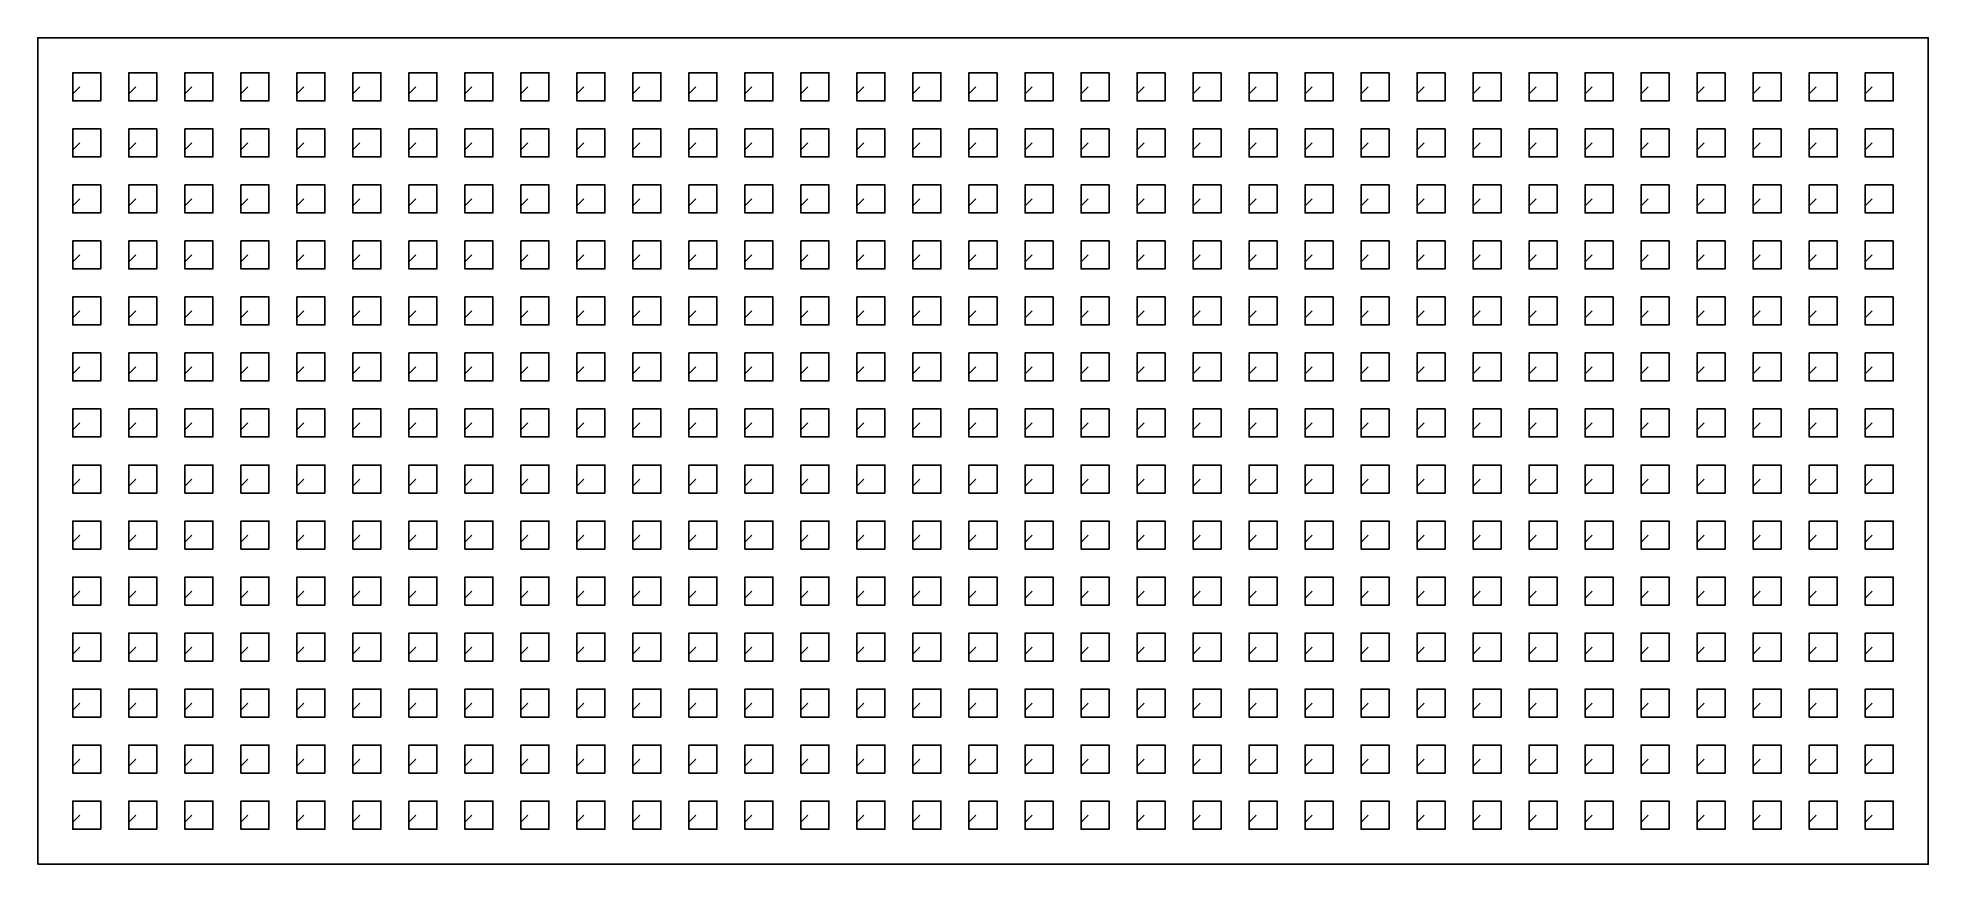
# Model space of a CAD drawing. Extents: x 0 to 2700, y 0 to 1180.
import ezdxf

# ---------------------------------------------------------------- set-up
doc = ezdxf.new("R2010")
doc.units = 0
doc.header["$MEASUREMENT"] = 0
doc.layers.add('FRESA_12_18', color=5, linetype='Continuous')
doc.layers.add('USINAGEM_18', color=3, linetype='Continuous')

msp = doc.modelspace()

# ---------------------------------------------------------------- linework, layer by layer
at = {"layer": 'FRESA_12_18', "color": 5}
msp.add_lwpolyline([(0, 0), (2700, 0), (2700, 1180), (0, 1180)], close=True, dxfattribs=at)
at = {"layer": 'USINAGEM_18', "color": 3}
for points in [[(60, 1110), (50, 1100), (50, 1090), (90, 1090), (90, 1130), (50, 1130), (50, 1100.5)], [(140, 1110), (130, 1100), (130, 1090), (170, 1090), (170, 1130), (130, 1130), (130, 1100.5)], [(220, 1110), (210, 1100), (210, 1090), (250, 1090), (250, 1130), (210, 1130), (210, 1100.5)], [(300, 1110), (290, 1100), (290, 1090), (330, 1090), (330, 1130), (290, 1130), (290, 1100.5)], [(380, 1110), (370, 1100), (370, 1090), (410, 1090), (410, 1130), (370, 1130), (370, 1100.5)], [(460, 1110), (450, 1100), (450, 1090), (490, 1090), (490, 1130), (450, 1130), (450, 1100.5)], [(540, 1110), (530, 1100), (530, 1090), (570, 1090), (570, 1130), (530, 1130), (530, 1100.5)], [(620, 1110), (610, 1100), (610, 1090), (650, 1090), (650, 1130), (610, 1130), (610, 1100.5)], [(700, 1110), (690, 1100), (690, 1090), (730, 1090), (730, 1130), (690, 1130), (690, 1100.5)], [(780, 1110), (770, 1100), (770, 1090), (810, 1090), (810, 1130), (770, 1130), (770, 1100.5)], [(860, 1110), (850, 1100), (850, 1090), (890, 1090), (890, 1130), (850, 1130), (850, 1100.5)], [(940, 1110), (930, 1100), (930, 1090), (970, 1090), (970, 1130), (930, 1130), (930, 1100.5)], [(1020, 1110), (1010, 1100), (1010, 1090), (1050, 1090), (1050, 1130), (1010, 1130), (1010, 1100.5)], [(1100, 1110), (1090, 1100), (1090, 1090), (1130, 1090), (1130, 1130), (1090, 1130), (1090, 1100.5)], [(1180, 1110), (1170, 1100), (1170, 1090), (1210, 1090), (1210, 1130), (1170, 1130), (1170, 1100.5)], [(1260, 1110), (1250, 1100), (1250, 1090), (1290, 1090), (1290, 1130), (1250, 1130), (1250, 1100.5)], [(1340, 1110), (1330, 1100), (1330, 1090), (1370, 1090), (1370, 1130), (1330, 1130), (1330, 1100.5)], [(1420, 1110), (1410, 1100), (1410, 1090), (1450, 1090), (1450, 1130), (1410, 1130), (1410, 1100.5)], [(1500, 1110), (1490, 1100), (1490, 1090), (1530, 1090), (1530, 1130), (1490, 1130), (1490, 1100.5)], [(1580, 1110), (1570, 1100), (1570, 1090), (1610, 1090), (1610, 1130), (1570, 1130), (1570, 1100.5)], [(1660, 1110), (1650, 1100), (1650, 1090), (1690, 1090), (1690, 1130), (1650, 1130), (1650, 1100.5)], [(1740, 1110), (1730, 1100), (1730, 1090), (1770, 1090), (1770, 1130), (1730, 1130), (1730, 1100.5)], [(1820, 1110), (1810, 1100), (1810, 1090), (1850, 1090), (1850, 1130), (1810, 1130), (1810, 1100.5)], [(1900, 1110), (1890, 1100), (1890, 1090), (1930, 1090), (1930, 1130), (1890, 1130), (1890, 1100.5)], [(1980, 1110), (1970, 1100), (1970, 1090), (2010, 1090), (2010, 1130), (1970, 1130), (1970, 1100.5)], [(2060, 1110), (2050, 1100), (2050, 1090), (2090, 1090), (2090, 1130), (2050, 1130), (2050, 1100.5)], [(2140, 1110), (2130, 1100), (2130, 1090), (2170, 1090), (2170, 1130), (2130, 1130), (2130, 1100.5)], [(2220, 1110), (2210, 1100), (2210, 1090), (2250, 1090), (2250, 1130), (2210, 1130), (2210, 1100.5)], [(2300, 1110), (2290, 1100), (2290, 1090), (2330, 1090), (2330, 1130), (2290, 1130), (2290, 1100.5)], [(2380, 1110), (2370, 1100), (2370, 1090), (2410, 1090), (2410, 1130), (2370, 1130), (2370, 1100.5)], [(2460, 1110), (2450, 1100), (2450, 1090), (2490, 1090), (2490, 1130), (2450, 1130), (2450, 1100.5)], [(2540, 1110), (2530, 1100), (2530, 1090), (2570, 1090), (2570, 1130), (2530, 1130), (2530, 1100.5)], [(2620, 1110), (2610, 1100), (2610, 1090), (2650, 1090), (2650, 1130), (2610, 1130), (2610, 1100.5)], [(60, 1030), (50, 1020), (50, 1010), (90, 1010), (90, 1050), (50, 1050), (50, 1020.5)], [(140, 1030), (130, 1020), (130, 1010), (170, 1010), (170, 1050), (130, 1050), (130, 1020.5)], [(220, 1030), (210, 1020), (210, 1010), (250, 1010), (250, 1050), (210, 1050), (210, 1020.5)], [(300, 1030), (290, 1020), (290, 1010), (330, 1010), (330, 1050), (290, 1050), (290, 1020.5)], [(380, 1030), (370, 1020), (370, 1010), (410, 1010), (410, 1050), (370, 1050), (370, 1020.5)], [(460, 1030), (450, 1020), (450, 1010), (490, 1010), (490, 1050), (450, 1050), (450, 1020.5)], [(540, 1030), (530, 1020), (530, 1010), (570, 1010), (570, 1050), (530, 1050), (530, 1020.5)], [(620, 1030), (610, 1020), (610, 1010), (650, 1010), (650, 1050), (610, 1050), (610, 1020.5)], [(700, 1030), (690, 1020), (690, 1010), (730, 1010), (730, 1050), (690, 1050), (690, 1020.5)], [(780, 1030), (770, 1020), (770, 1010), (810, 1010), (810, 1050), (770, 1050), (770, 1020.5)], [(860, 1030), (850, 1020), (850, 1010), (890, 1010), (890, 1050), (850, 1050), (850, 1020.5)], [(940, 1030), (930, 1020), (930, 1010), (970, 1010), (970, 1050), (930, 1050), (930, 1020.5)], [(1020, 1030), (1010, 1020), (1010, 1010), (1050, 1010), (1050, 1050), (1010, 1050), (1010, 1020.5)], [(1100, 1030), (1090, 1020), (1090, 1010), (1130, 1010), (1130, 1050), (1090, 1050), (1090, 1020.5)], [(1180, 1030), (1170, 1020), (1170, 1010), (1210, 1010), (1210, 1050), (1170, 1050), (1170, 1020.5)], [(1260, 1030), (1250, 1020), (1250, 1010), (1290, 1010), (1290, 1050), (1250, 1050), (1250, 1020.5)], [(1340, 1030), (1330, 1020), (1330, 1010), (1370, 1010), (1370, 1050), (1330, 1050), (1330, 1020.5)], [(1420, 1030), (1410, 1020), (1410, 1010), (1450, 1010), (1450, 1050), (1410, 1050), (1410, 1020.5)], [(1500, 1030), (1490, 1020), (1490, 1010), (1530, 1010), (1530, 1050), (1490, 1050), (1490, 1020.5)], [(1580, 1030), (1570, 1020), (1570, 1010), (1610, 1010), (1610, 1050), (1570, 1050), (1570, 1020.5)], [(1660, 1030), (1650, 1020), (1650, 1010), (1690, 1010), (1690, 1050), (1650, 1050), (1650, 1020.5)], [(1740, 1030), (1730, 1020), (1730, 1010), (1770, 1010), (1770, 1050), (1730, 1050), (1730, 1020.5)], [(1820, 1030), (1810, 1020), (1810, 1010), (1850, 1010), (1850, 1050), (1810, 1050), (1810, 1020.5)], [(1900, 1030), (1890, 1020), (1890, 1010), (1930, 1010), (1930, 1050), (1890, 1050), (1890, 1020.5)], [(1980, 1030), (1970, 1020), (1970, 1010), (2010, 1010), (2010, 1050), (1970, 1050), (1970, 1020.5)], [(2060, 1030), (2050, 1020), (2050, 1010), (2090, 1010), (2090, 1050), (2050, 1050), (2050, 1020.5)], [(2140, 1030), (2130, 1020), (2130, 1010), (2170, 1010), (2170, 1050), (2130, 1050), (2130, 1020.5)], [(2220, 1030), (2210, 1020), (2210, 1010), (2250, 1010), (2250, 1050), (2210, 1050), (2210, 1020.5)], [(2300, 1030), (2290, 1020), (2290, 1010), (2330, 1010), (2330, 1050), (2290, 1050), (2290, 1020.5)], [(2380, 1030), (2370, 1020), (2370, 1010), (2410, 1010), (2410, 1050), (2370, 1050), (2370, 1020.5)], [(2460, 1030), (2450, 1020), (2450, 1010), (2490, 1010), (2490, 1050), (2450, 1050), (2450, 1020.5)], [(2540, 1030), (2530, 1020), (2530, 1010), (2570, 1010), (2570, 1050), (2530, 1050), (2530, 1020.5)], [(2620, 1030), (2610, 1020), (2610, 1010), (2650, 1010), (2650, 1050), (2610, 1050), (2610, 1020.5)], [(60, 950), (50, 940), (50, 930), (90, 930), (90, 970), (50, 970), (50, 940.5)], [(140, 950), (130, 940), (130, 930), (170, 930), (170, 970), (130, 970), (130, 940.5)], [(220, 950), (210, 940), (210, 930), (250, 930), (250, 970), (210, 970), (210, 940.5)], [(300, 950), (290, 940), (290, 930), (330, 930), (330, 970), (290, 970), (290, 940.5)], [(380, 950), (370, 940), (370, 930), (410, 930), (410, 970), (370, 970), (370, 940.5)], [(460, 950), (450, 940), (450, 930), (490, 930), (490, 970), (450, 970), (450, 940.5)], [(540, 950), (530, 940), (530, 930), (570, 930), (570, 970), (530, 970), (530, 940.5)], [(620, 950), (610, 940), (610, 930), (650, 930), (650, 970), (610, 970), (610, 940.5)], [(700, 950), (690, 940), (690, 930), (730, 930), (730, 970), (690, 970), (690, 940.5)], [(780, 950), (770, 940), (770, 930), (810, 930), (810, 970), (770, 970), (770, 940.5)], [(860, 950), (850, 940), (850, 930), (890, 930), (890, 970), (850, 970), (850, 940.5)], [(940, 950), (930, 940), (930, 930), (970, 930), (970, 970), (930, 970), (930, 940.5)], [(1020, 950), (1010, 940), (1010, 930), (1050, 930), (1050, 970), (1010, 970), (1010, 940.5)], [(1100, 950), (1090, 940), (1090, 930), (1130, 930), (1130, 970), (1090, 970), (1090, 940.5)], [(1180, 950), (1170, 940), (1170, 930), (1210, 930), (1210, 970), (1170, 970), (1170, 940.5)], [(1260, 950), (1250, 940), (1250, 930), (1290, 930), (1290, 970), (1250, 970), (1250, 940.5)], [(1340, 950), (1330, 940), (1330, 930), (1370, 930), (1370, 970), (1330, 970), (1330, 940.5)], [(1420, 950), (1410, 940), (1410, 930), (1450, 930), (1450, 970), (1410, 970), (1410, 940.5)], [(1500, 950), (1490, 940), (1490, 930), (1530, 930), (1530, 970), (1490, 970), (1490, 940.5)], [(1580, 950), (1570, 940), (1570, 930), (1610, 930), (1610, 970), (1570, 970), (1570, 940.5)], [(1660, 950), (1650, 940), (1650, 930), (1690, 930), (1690, 970), (1650, 970), (1650, 940.5)], [(1740, 950), (1730, 940), (1730, 930), (1770, 930), (1770, 970), (1730, 970), (1730, 940.5)], [(1820, 950), (1810, 940), (1810, 930), (1850, 930), (1850, 970), (1810, 970), (1810, 940.5)], [(1900, 950), (1890, 940), (1890, 930), (1930, 930), (1930, 970), (1890, 970), (1890, 940.5)], [(1980, 950), (1970, 940), (1970, 930), (2010, 930), (2010, 970), (1970, 970), (1970, 940.5)], [(2060, 950), (2050, 940), (2050, 930), (2090, 930), (2090, 970), (2050, 970), (2050, 940.5)], [(2140, 950), (2130, 940), (2130, 930), (2170, 930), (2170, 970), (2130, 970), (2130, 940.5)], [(2220, 950), (2210, 940), (2210, 930), (2250, 930), (2250, 970), (2210, 970), (2210, 940.5)], [(2300, 950), (2290, 940), (2290, 930), (2330, 930), (2330, 970), (2290, 970), (2290, 940.5)], [(2380, 950), (2370, 940), (2370, 930), (2410, 930), (2410, 970), (2370, 970), (2370, 940.5)], [(2460, 950), (2450, 940), (2450, 930), (2490, 930), (2490, 970), (2450, 970), (2450, 940.5)], [(2540, 950), (2530, 940), (2530, 930), (2570, 930), (2570, 970), (2530, 970), (2530, 940.5)], [(2620, 950), (2610, 940), (2610, 930), (2650, 930), (2650, 970), (2610, 970), (2610, 940.5)], [(60, 870), (50, 860), (50, 850), (90, 850), (90, 890), (50, 890), (50, 860.5)], [(140, 870), (130, 860), (130, 850), (170, 850), (170, 890), (130, 890), (130, 860.5)], [(220, 870), (210, 860), (210, 850), (250, 850), (250, 890), (210, 890), (210, 860.5)], [(300, 870), (290, 860), (290, 850), (330, 850), (330, 890), (290, 890), (290, 860.5)], [(380, 870), (370, 860), (370, 850), (410, 850), (410, 890), (370, 890), (370, 860.5)], [(460, 870), (450, 860), (450, 850), (490, 850), (490, 890), (450, 890), (450, 860.5)], [(540, 870), (530, 860), (530, 850), (570, 850), (570, 890), (530, 890), (530, 860.5)], [(620, 870), (610, 860), (610, 850), (650, 850), (650, 890), (610, 890), (610, 860.5)], [(700, 870), (690, 860), (690, 850), (730, 850), (730, 890), (690, 890), (690, 860.5)], [(780, 870), (770, 860), (770, 850), (810, 850), (810, 890), (770, 890), (770, 860.5)], [(860, 870), (850, 860), (850, 850), (890, 850), (890, 890), (850, 890), (850, 860.5)], [(940, 870), (930, 860), (930, 850), (970, 850), (970, 890), (930, 890), (930, 860.5)], [(1020, 870), (1010, 860), (1010, 850), (1050, 850), (1050, 890), (1010, 890), (1010, 860.5)], [(1100, 870), (1090, 860), (1090, 850), (1130, 850), (1130, 890), (1090, 890), (1090, 860.5)], [(1180, 870), (1170, 860), (1170, 850), (1210, 850), (1210, 890), (1170, 890), (1170, 860.5)], [(1260, 870), (1250, 860), (1250, 850), (1290, 850), (1290, 890), (1250, 890), (1250, 860.5)], [(1340, 870), (1330, 860), (1330, 850), (1370, 850), (1370, 890), (1330, 890), (1330, 860.5)], [(1420, 870), (1410, 860), (1410, 850), (1450, 850), (1450, 890), (1410, 890), (1410, 860.5)], [(1500, 870), (1490, 860), (1490, 850), (1530, 850), (1530, 890), (1490, 890), (1490, 860.5)], [(1580, 870), (1570, 860), (1570, 850), (1610, 850), (1610, 890), (1570, 890), (1570, 860.5)], [(1660, 870), (1650, 860), (1650, 850), (1690, 850), (1690, 890), (1650, 890), (1650, 860.5)], [(1740, 870), (1730, 860), (1730, 850), (1770, 850), (1770, 890), (1730, 890), (1730, 860.5)], [(1820, 870), (1810, 860), (1810, 850), (1850, 850), (1850, 890), (1810, 890), (1810, 860.5)], [(1900, 870), (1890, 860), (1890, 850), (1930, 850), (1930, 890), (1890, 890), (1890, 860.5)], [(1980, 870), (1970, 860), (1970, 850), (2010, 850), (2010, 890), (1970, 890), (1970, 860.5)], [(2060, 870), (2050, 860), (2050, 850), (2090, 850), (2090, 890), (2050, 890), (2050, 860.5)], [(2140, 870), (2130, 860), (2130, 850), (2170, 850), (2170, 890), (2130, 890), (2130, 860.5)], [(2220, 870), (2210, 860), (2210, 850), (2250, 850), (2250, 890), (2210, 890), (2210, 860.5)], [(2300, 870), (2290, 860), (2290, 850), (2330, 850), (2330, 890), (2290, 890), (2290, 860.5)], [(2380, 870), (2370, 860), (2370, 850), (2410, 850), (2410, 890), (2370, 890), (2370, 860.5)], [(2460, 870), (2450, 860), (2450, 850), (2490, 850), (2490, 890), (2450, 890), (2450, 860.5)], [(2540, 870), (2530, 860), (2530, 850), (2570, 850), (2570, 890), (2530, 890), (2530, 860.5)], [(2620, 870), (2610, 860), (2610, 850), (2650, 850), (2650, 890), (2610, 890), (2610, 860.5)], [(60, 790), (50, 780), (50, 770), (90, 770), (90, 810), (50, 810), (50, 780.5)], [(140, 790), (130, 780), (130, 770), (170, 770), (170, 810), (130, 810), (130, 780.5)], [(220, 790), (210, 780), (210, 770), (250, 770), (250, 810), (210, 810), (210, 780.5)], [(300, 790), (290, 780), (290, 770), (330, 770), (330, 810), (290, 810), (290, 780.5)], [(380, 790), (370, 780), (370, 770), (410, 770), (410, 810), (370, 810), (370, 780.5)], [(460, 790), (450, 780), (450, 770), (490, 770), (490, 810), (450, 810), (450, 780.5)], [(540, 790), (530, 780), (530, 770), (570, 770), (570, 810), (530, 810), (530, 780.5)], [(620, 790), (610, 780), (610, 770), (650, 770), (650, 810), (610, 810), (610, 780.5)], [(700, 790), (690, 780), (690, 770), (730, 770), (730, 810), (690, 810), (690, 780.5)], [(780, 790), (770, 780), (770, 770), (810, 770), (810, 810), (770, 810), (770, 780.5)], [(860, 790), (850, 780), (850, 770), (890, 770), (890, 810), (850, 810), (850, 780.5)], [(940, 790), (930, 780), (930, 770), (970, 770), (970, 810), (930, 810), (930, 780.5)], [(1020, 790), (1010, 780), (1010, 770), (1050, 770), (1050, 810), (1010, 810), (1010, 780.5)], [(1100, 790), (1090, 780), (1090, 770), (1130, 770), (1130, 810), (1090, 810), (1090, 780.5)], [(1180, 790), (1170, 780), (1170, 770), (1210, 770), (1210, 810), (1170, 810), (1170, 780.5)], [(1260, 790), (1250, 780), (1250, 770), (1290, 770), (1290, 810), (1250, 810), (1250, 780.5)], [(1340, 790), (1330, 780), (1330, 770), (1370, 770), (1370, 810), (1330, 810), (1330, 780.5)], [(1420, 790), (1410, 780), (1410, 770), (1450, 770), (1450, 810), (1410, 810), (1410, 780.5)], [(1500, 790), (1490, 780), (1490, 770), (1530, 770), (1530, 810), (1490, 810), (1490, 780.5)], [(1580, 790), (1570, 780), (1570, 770), (1610, 770), (1610, 810), (1570, 810), (1570, 780.5)], [(1660, 790), (1650, 780), (1650, 770), (1690, 770), (1690, 810), (1650, 810), (1650, 780.5)], [(1740, 790), (1730, 780), (1730, 770), (1770, 770), (1770, 810), (1730, 810), (1730, 780.5)], [(1820, 790), (1810, 780), (1810, 770), (1850, 770), (1850, 810), (1810, 810), (1810, 780.5)], [(1900, 790), (1890, 780), (1890, 770), (1930, 770), (1930, 810), (1890, 810), (1890, 780.5)], [(1980, 790), (1970, 780), (1970, 770), (2010, 770), (2010, 810), (1970, 810), (1970, 780.5)], [(2060, 790), (2050, 780), (2050, 770), (2090, 770), (2090, 810), (2050, 810), (2050, 780.5)], [(2140, 790), (2130, 780), (2130, 770), (2170, 770), (2170, 810), (2130, 810), (2130, 780.5)], [(2220, 790), (2210, 780), (2210, 770), (2250, 770), (2250, 810), (2210, 810), (2210, 780.5)], [(2300, 790), (2290, 780), (2290, 770), (2330, 770), (2330, 810), (2290, 810), (2290, 780.5)], [(2380, 790), (2370, 780), (2370, 770), (2410, 770), (2410, 810), (2370, 810), (2370, 780.5)], [(2460, 790), (2450, 780), (2450, 770), (2490, 770), (2490, 810), (2450, 810), (2450, 780.5)], [(2540, 790), (2530, 780), (2530, 770), (2570, 770), (2570, 810), (2530, 810), (2530, 780.5)], [(2620, 790), (2610, 780), (2610, 770), (2650, 770), (2650, 810), (2610, 810), (2610, 780.5)], [(60, 710), (50, 700), (50, 690), (90, 690), (90, 730), (50, 730), (50, 700.5)], [(140, 710), (130, 700), (130, 690), (170, 690), (170, 730), (130, 730), (130, 700.5)], [(220, 710), (210, 700), (210, 690), (250, 690), (250, 730), (210, 730), (210, 700.5)], [(300, 710), (290, 700), (290, 690), (330, 690), (330, 730), (290, 730), (290, 700.5)], [(380, 710), (370, 700), (370, 690), (410, 690), (410, 730), (370, 730), (370, 700.5)], [(460, 710), (450, 700), (450, 690), (490, 690), (490, 730), (450, 730), (450, 700.5)], [(540, 710), (530, 700), (530, 690), (570, 690), (570, 730), (530, 730), (530, 700.5)], [(620, 710), (610, 700), (610, 690), (650, 690), (650, 730), (610, 730), (610, 700.5)], [(700, 710), (690, 700), (690, 690), (730, 690), (730, 730), (690, 730), (690, 700.5)], [(780, 710), (770, 700), (770, 690), (810, 690), (810, 730), (770, 730), (770, 700.5)], [(860, 710), (850, 700), (850, 690), (890, 690), (890, 730), (850, 730), (850, 700.5)], [(940, 710), (930, 700), (930, 690), (970, 690), (970, 730), (930, 730), (930, 700.5)], [(1020, 710), (1010, 700), (1010, 690), (1050, 690), (1050, 730), (1010, 730), (1010, 700.5)], [(1100, 710), (1090, 700), (1090, 690), (1130, 690), (1130, 730), (1090, 730), (1090, 700.5)], [(1180, 710), (1170, 700), (1170, 690), (1210, 690), (1210, 730), (1170, 730), (1170, 700.5)], [(1260, 710), (1250, 700), (1250, 690), (1290, 690), (1290, 730), (1250, 730), (1250, 700.5)], [(1340, 710), (1330, 700), (1330, 690), (1370, 690), (1370, 730), (1330, 730), (1330, 700.5)], [(1420, 710), (1410, 700), (1410, 690), (1450, 690), (1450, 730), (1410, 730), (1410, 700.5)], [(1500, 710), (1490, 700), (1490, 690), (1530, 690), (1530, 730), (1490, 730), (1490, 700.5)], [(1580, 710), (1570, 700), (1570, 690), (1610, 690), (1610, 730), (1570, 730), (1570, 700.5)], [(1660, 710), (1650, 700), (1650, 690), (1690, 690), (1690, 730), (1650, 730), (1650, 700.5)], [(1740, 710), (1730, 700), (1730, 690), (1770, 690), (1770, 730), (1730, 730), (1730, 700.5)], [(1820, 710), (1810, 700), (1810, 690), (1850, 690), (1850, 730), (1810, 730), (1810, 700.5)], [(1900, 710), (1890, 700), (1890, 690), (1930, 690), (1930, 730), (1890, 730), (1890, 700.5)], [(1980, 710), (1970, 700), (1970, 690), (2010, 690), (2010, 730), (1970, 730), (1970, 700.5)], [(2060, 710), (2050, 700), (2050, 690), (2090, 690), (2090, 730), (2050, 730), (2050, 700.5)], [(2140, 710), (2130, 700), (2130, 690), (2170, 690), (2170, 730), (2130, 730), (2130, 700.5)], [(2220, 710), (2210, 700), (2210, 690), (2250, 690), (2250, 730), (2210, 730), (2210, 700.5)], [(2300, 710), (2290, 700), (2290, 690), (2330, 690), (2330, 730), (2290, 730), (2290, 700.5)], [(2380, 710), (2370, 700), (2370, 690), (2410, 690), (2410, 730), (2370, 730), (2370, 700.5)], [(2460, 710), (2450, 700), (2450, 690), (2490, 690), (2490, 730), (2450, 730), (2450, 700.5)], [(2540, 710), (2530, 700), (2530, 690), (2570, 690), (2570, 730), (2530, 730), (2530, 700.5)], [(2620, 710), (2610, 700), (2610, 690), (2650, 690), (2650, 730), (2610, 730), (2610, 700.5)], [(60, 630), (50, 620), (50, 610), (90, 610), (90, 650), (50, 650), (50, 620.5)], [(140, 630), (130, 620), (130, 610), (170, 610), (170, 650), (130, 650), (130, 620.5)], [(220, 630), (210, 620), (210, 610), (250, 610), (250, 650), (210, 650), (210, 620.5)], [(300, 630), (290, 620), (290, 610), (330, 610), (330, 650), (290, 650), (290, 620.5)], [(380, 630), (370, 620), (370, 610), (410, 610), (410, 650), (370, 650), (370, 620.5)], [(460, 630), (450, 620), (450, 610), (490, 610), (490, 650), (450, 650), (450, 620.5)], [(540, 630), (530, 620), (530, 610), (570, 610), (570, 650), (530, 650), (530, 620.5)], [(620, 630), (610, 620), (610, 610), (650, 610), (650, 650), (610, 650), (610, 620.5)], [(700, 630), (690, 620), (690, 610), (730, 610), (730, 650), (690, 650), (690, 620.5)], [(780, 630), (770, 620), (770, 610), (810, 610), (810, 650), (770, 650), (770, 620.5)], [(860, 630), (850, 620), (850, 610), (890, 610), (890, 650), (850, 650), (850, 620.5)], [(940, 630), (930, 620), (930, 610), (970, 610), (970, 650), (930, 650), (930, 620.5)], [(1020, 630), (1010, 620), (1010, 610), (1050, 610), (1050, 650), (1010, 650), (1010, 620.5)], [(1100, 630), (1090, 620), (1090, 610), (1130, 610), (1130, 650), (1090, 650), (1090, 620.5)], [(1180, 630), (1170, 620), (1170, 610), (1210, 610), (1210, 650), (1170, 650), (1170, 620.5)], [(1260, 630), (1250, 620), (1250, 610), (1290, 610), (1290, 650), (1250, 650), (1250, 620.5)], [(1340, 630), (1330, 620), (1330, 610), (1370, 610), (1370, 650), (1330, 650), (1330, 620.5)], [(1420, 630), (1410, 620), (1410, 610), (1450, 610), (1450, 650), (1410, 650), (1410, 620.5)], [(1500, 630), (1490, 620), (1490, 610), (1530, 610), (1530, 650), (1490, 650), (1490, 620.5)], [(1580, 630), (1570, 620), (1570, 610), (1610, 610), (1610, 650), (1570, 650), (1570, 620.5)], [(1660, 630), (1650, 620), (1650, 610), (1690, 610), (1690, 650), (1650, 650), (1650, 620.5)], [(1740, 630), (1730, 620), (1730, 610), (1770, 610), (1770, 650), (1730, 650), (1730, 620.5)], [(1820, 630), (1810, 620), (1810, 610), (1850, 610), (1850, 650), (1810, 650), (1810, 620.5)], [(1900, 630), (1890, 620), (1890, 610), (1930, 610), (1930, 650), (1890, 650), (1890, 620.5)], [(1980, 630), (1970, 620), (1970, 610), (2010, 610), (2010, 650), (1970, 650), (1970, 620.5)], [(2060, 630), (2050, 620), (2050, 610), (2090, 610), (2090, 650), (2050, 650), (2050, 620.5)], [(2140, 630), (2130, 620), (2130, 610), (2170, 610), (2170, 650), (2130, 650), (2130, 620.5)], [(2220, 630), (2210, 620), (2210, 610), (2250, 610), (2250, 650), (2210, 650), (2210, 620.5)], [(2300, 630), (2290, 620), (2290, 610), (2330, 610), (2330, 650), (2290, 650), (2290, 620.5)], [(2380, 630), (2370, 620), (2370, 610), (2410, 610), (2410, 650), (2370, 650), (2370, 620.5)], [(2460, 630), (2450, 620), (2450, 610), (2490, 610), (2490, 650), (2450, 650), (2450, 620.5)], [(2540, 630), (2530, 620), (2530, 610), (2570, 610), (2570, 650), (2530, 650), (2530, 620.5)], [(2620, 630), (2610, 620), (2610, 610), (2650, 610), (2650, 650), (2610, 650), (2610, 620.5)], [(60, 550), (50, 540), (50, 530), (90, 530), (90, 570), (50, 570), (50, 540.5)], [(140, 550), (130, 540), (130, 530), (170, 530), (170, 570), (130, 570), (130, 540.5)], [(220, 550), (210, 540), (210, 530), (250, 530), (250, 570), (210, 570), (210, 540.5)], [(300, 550), (290, 540), (290, 530), (330, 530), (330, 570), (290, 570), (290, 540.5)], [(380, 550), (370, 540), (370, 530), (410, 530), (410, 570), (370, 570), (370, 540.5)], [(460, 550), (450, 540), (450, 530), (490, 530), (490, 570), (450, 570), (450, 540.5)], [(540, 550), (530, 540), (530, 530), (570, 530), (570, 570), (530, 570), (530, 540.5)], [(620, 550), (610, 540), (610, 530), (650, 530), (650, 570), (610, 570), (610, 540.5)], [(700, 550), (690, 540), (690, 530), (730, 530), (730, 570), (690, 570), (690, 540.5)], [(780, 550), (770, 540), (770, 530), (810, 530), (810, 570), (770, 570), (770, 540.5)], [(860, 550), (850, 540), (850, 530), (890, 530), (890, 570), (850, 570), (850, 540.5)], [(940, 550), (930, 540), (930, 530), (970, 530), (970, 570), (930, 570), (930, 540.5)], [(1020, 550), (1010, 540), (1010, 530), (1050, 530), (1050, 570), (1010, 570), (1010, 540.5)], [(1100, 550), (1090, 540), (1090, 530), (1130, 530), (1130, 570), (1090, 570), (1090, 540.5)], [(1180, 550), (1170, 540), (1170, 530), (1210, 530), (1210, 570), (1170, 570), (1170, 540.5)], [(1260, 550), (1250, 540), (1250, 530), (1290, 530), (1290, 570), (1250, 570), (1250, 540.5)], [(1340, 550), (1330, 540), (1330, 530), (1370, 530), (1370, 570), (1330, 570), (1330, 540.5)], [(1420, 550), (1410, 540), (1410, 530), (1450, 530), (1450, 570), (1410, 570), (1410, 540.5)], [(1500, 550), (1490, 540), (1490, 530), (1530, 530), (1530, 570), (1490, 570), (1490, 540.5)], [(1580, 550), (1570, 540), (1570, 530), (1610, 530), (1610, 570), (1570, 570), (1570, 540.5)], [(1660, 550), (1650, 540), (1650, 530), (1690, 530), (1690, 570), (1650, 570), (1650, 540.5)], [(1740, 550), (1730, 540), (1730, 530), (1770, 530), (1770, 570), (1730, 570), (1730, 540.5)], [(1820, 550), (1810, 540), (1810, 530), (1850, 530), (1850, 570), (1810, 570), (1810, 540.5)], [(1900, 550), (1890, 540), (1890, 530), (1930, 530), (1930, 570), (1890, 570), (1890, 540.5)], [(1980, 550), (1970, 540), (1970, 530), (2010, 530), (2010, 570), (1970, 570), (1970, 540.5)], [(2060, 550), (2050, 540), (2050, 530), (2090, 530), (2090, 570), (2050, 570), (2050, 540.5)], [(2140, 550), (2130, 540), (2130, 530), (2170, 530), (2170, 570), (2130, 570), (2130, 540.5)], [(2220, 550), (2210, 540), (2210, 530), (2250, 530), (2250, 570), (2210, 570), (2210, 540.5)], [(2300, 550), (2290, 540), (2290, 530), (2330, 530), (2330, 570), (2290, 570), (2290, 540.5)], [(2380, 550), (2370, 540), (2370, 530), (2410, 530), (2410, 570), (2370, 570), (2370, 540.5)], [(2460, 550), (2450, 540), (2450, 530), (2490, 530), (2490, 570), (2450, 570), (2450, 540.5)], [(2540, 550), (2530, 540), (2530, 530), (2570, 530), (2570, 570), (2530, 570), (2530, 540.5)], [(2620, 550), (2610, 540), (2610, 530), (2650, 530), (2650, 570), (2610, 570), (2610, 540.5)], [(60, 470), (50, 460), (50, 450), (90, 450), (90, 490), (50, 490), (50, 460.5)], [(140, 470), (130, 460), (130, 450), (170, 450), (170, 490), (130, 490), (130, 460.5)], [(220, 470), (210, 460), (210, 450), (250, 450), (250, 490), (210, 490), (210, 460.5)], [(300, 470), (290, 460), (290, 450), (330, 450), (330, 490), (290, 490), (290, 460.5)], [(380, 470), (370, 460), (370, 450), (410, 450), (410, 490), (370, 490), (370, 460.5)], [(460, 470), (450, 460), (450, 450), (490, 450), (490, 490), (450, 490), (450, 460.5)], [(540, 470), (530, 460), (530, 450), (570, 450), (570, 490), (530, 490), (530, 460.5)], [(620, 470), (610, 460), (610, 450), (650, 450), (650, 490), (610, 490), (610, 460.5)], [(700, 470), (690, 460), (690, 450), (730, 450), (730, 490), (690, 490), (690, 460.5)], [(780, 470), (770, 460), (770, 450), (810, 450), (810, 490), (770, 490), (770, 460.5)], [(860, 470), (850, 460), (850, 450), (890, 450), (890, 490), (850, 490), (850, 460.5)], [(940, 470), (930, 460), (930, 450), (970, 450), (970, 490), (930, 490), (930, 460.5)], [(1020, 470), (1010, 460), (1010, 450), (1050, 450), (1050, 490), (1010, 490), (1010, 460.5)], [(1100, 470), (1090, 460), (1090, 450), (1130, 450), (1130, 490), (1090, 490), (1090, 460.5)], [(1180, 470), (1170, 460), (1170, 450), (1210, 450), (1210, 490), (1170, 490), (1170, 460.5)], [(1260, 470), (1250, 460), (1250, 450), (1290, 450), (1290, 490), (1250, 490), (1250, 460.5)], [(1340, 470), (1330, 460), (1330, 450), (1370, 450), (1370, 490), (1330, 490), (1330, 460.5)], [(1420, 470), (1410, 460), (1410, 450), (1450, 450), (1450, 490), (1410, 490), (1410, 460.5)], [(1500, 470), (1490, 460), (1490, 450), (1530, 450), (1530, 490), (1490, 490), (1490, 460.5)], [(1580, 470), (1570, 460), (1570, 450), (1610, 450), (1610, 490), (1570, 490), (1570, 460.5)], [(1660, 470), (1650, 460), (1650, 450), (1690, 450), (1690, 490), (1650, 490), (1650, 460.5)], [(1740, 470), (1730, 460), (1730, 450), (1770, 450), (1770, 490), (1730, 490), (1730, 460.5)], [(1820, 470), (1810, 460), (1810, 450), (1850, 450), (1850, 490), (1810, 490), (1810, 460.5)], [(1900, 470), (1890, 460), (1890, 450), (1930, 450), (1930, 490), (1890, 490), (1890, 460.5)], [(1980, 470), (1970, 460), (1970, 450), (2010, 450), (2010, 490), (1970, 490), (1970, 460.5)], [(2060, 470), (2050, 460), (2050, 450), (2090, 450), (2090, 490), (2050, 490), (2050, 460.5)], [(2140, 470), (2130, 460), (2130, 450), (2170, 450), (2170, 490), (2130, 490), (2130, 460.5)], [(2220, 470), (2210, 460), (2210, 450), (2250, 450), (2250, 490), (2210, 490), (2210, 460.5)], [(2300, 470), (2290, 460), (2290, 450), (2330, 450), (2330, 490), (2290, 490), (2290, 460.5)], [(2380, 470), (2370, 460), (2370, 450), (2410, 450), (2410, 490), (2370, 490), (2370, 460.5)], [(2460, 470), (2450, 460), (2450, 450), (2490, 450), (2490, 490), (2450, 490), (2450, 460.5)], [(2540, 470), (2530, 460), (2530, 450), (2570, 450), (2570, 490), (2530, 490), (2530, 460.5)], [(2620, 470), (2610, 460), (2610, 450), (2650, 450), (2650, 490), (2610, 490), (2610, 460.5)], [(60, 390), (50, 380), (50, 370), (90, 370), (90, 410), (50, 410), (50, 380.5)], [(140, 390), (130, 380), (130, 370), (170, 370), (170, 410), (130, 410), (130, 380.5)], [(220, 390), (210, 380), (210, 370), (250, 370), (250, 410), (210, 410), (210, 380.5)], [(300, 390), (290, 380), (290, 370), (330, 370), (330, 410), (290, 410), (290, 380.5)], [(380, 390), (370, 380), (370, 370), (410, 370), (410, 410), (370, 410), (370, 380.5)], [(460, 390), (450, 380), (450, 370), (490, 370), (490, 410), (450, 410), (450, 380.5)], [(540, 390), (530, 380), (530, 370), (570, 370), (570, 410), (530, 410), (530, 380.5)], [(620, 390), (610, 380), (610, 370), (650, 370), (650, 410), (610, 410), (610, 380.5)], [(700, 390), (690, 380), (690, 370), (730, 370), (730, 410), (690, 410), (690, 380.5)], [(780, 390), (770, 380), (770, 370), (810, 370), (810, 410), (770, 410), (770, 380.5)], [(860, 390), (850, 380), (850, 370), (890, 370), (890, 410), (850, 410), (850, 380.5)], [(940, 390), (930, 380), (930, 370), (970, 370), (970, 410), (930, 410), (930, 380.5)], [(1020, 390), (1010, 380), (1010, 370), (1050, 370), (1050, 410), (1010, 410), (1010, 380.5)], [(1100, 390), (1090, 380), (1090, 370), (1130, 370), (1130, 410), (1090, 410), (1090, 380.5)], [(1180, 390), (1170, 380), (1170, 370), (1210, 370), (1210, 410), (1170, 410), (1170, 380.5)], [(1260, 390), (1250, 380), (1250, 370), (1290, 370), (1290, 410), (1250, 410), (1250, 380.5)], [(1340, 390), (1330, 380), (1330, 370), (1370, 370), (1370, 410), (1330, 410), (1330, 380.5)], [(1420, 390), (1410, 380), (1410, 370), (1450, 370), (1450, 410), (1410, 410), (1410, 380.5)], [(1500, 390), (1490, 380), (1490, 370), (1530, 370), (1530, 410), (1490, 410), (1490, 380.5)], [(1580, 390), (1570, 380), (1570, 370), (1610, 370), (1610, 410), (1570, 410), (1570, 380.5)], [(1660, 390), (1650, 380), (1650, 370), (1690, 370), (1690, 410), (1650, 410), (1650, 380.5)], [(1740, 390), (1730, 380), (1730, 370), (1770, 370), (1770, 410), (1730, 410), (1730, 380.5)], [(1820, 390), (1810, 380), (1810, 370), (1850, 370), (1850, 410), (1810, 410), (1810, 380.5)], [(1900, 390), (1890, 380), (1890, 370), (1930, 370), (1930, 410), (1890, 410), (1890, 380.5)], [(1980, 390), (1970, 380), (1970, 370), (2010, 370), (2010, 410), (1970, 410), (1970, 380.5)], [(2060, 390), (2050, 380), (2050, 370), (2090, 370), (2090, 410), (2050, 410), (2050, 380.5)], [(2140, 390), (2130, 380), (2130, 370), (2170, 370), (2170, 410), (2130, 410), (2130, 380.5)], [(2220, 390), (2210, 380), (2210, 370), (2250, 370), (2250, 410), (2210, 410), (2210, 380.5)], [(2300, 390), (2290, 380), (2290, 370), (2330, 370), (2330, 410), (2290, 410), (2290, 380.5)], [(2380, 390), (2370, 380), (2370, 370), (2410, 370), (2410, 410), (2370, 410), (2370, 380.5)], [(2460, 390), (2450, 380), (2450, 370), (2490, 370), (2490, 410), (2450, 410), (2450, 380.5)], [(2540, 390), (2530, 380), (2530, 370), (2570, 370), (2570, 410), (2530, 410), (2530, 380.5)], [(2620, 390), (2610, 380), (2610, 370), (2650, 370), (2650, 410), (2610, 410), (2610, 380.5)], [(60, 310), (50, 300), (50, 290), (90, 290), (90, 330), (50, 330), (50, 300.5)], [(140, 310), (130, 300), (130, 290), (170, 290), (170, 330), (130, 330), (130, 300.5)], [(220, 310), (210, 300), (210, 290), (250, 290), (250, 330), (210, 330), (210, 300.5)], [(300, 310), (290, 300), (290, 290), (330, 290), (330, 330), (290, 330), (290, 300.5)], [(380, 310), (370, 300), (370, 290), (410, 290), (410, 330), (370, 330), (370, 300.5)], [(460, 310), (450, 300), (450, 290), (490, 290), (490, 330), (450, 330), (450, 300.5)], [(540, 310), (530, 300), (530, 290), (570, 290), (570, 330), (530, 330), (530, 300.5)], [(620, 310), (610, 300), (610, 290), (650, 290), (650, 330), (610, 330), (610, 300.5)], [(700, 310), (690, 300), (690, 290), (730, 290), (730, 330), (690, 330), (690, 300.5)], [(780, 310), (770, 300), (770, 290), (810, 290), (810, 330), (770, 330), (770, 300.5)], [(860, 310), (850, 300), (850, 290), (890, 290), (890, 330), (850, 330), (850, 300.5)], [(940, 310), (930, 300), (930, 290), (970, 290), (970, 330), (930, 330), (930, 300.5)], [(1020, 310), (1010, 300), (1010, 290), (1050, 290), (1050, 330), (1010, 330), (1010, 300.5)], [(1100, 310), (1090, 300), (1090, 290), (1130, 290), (1130, 330), (1090, 330), (1090, 300.5)], [(1180, 310), (1170, 300), (1170, 290), (1210, 290), (1210, 330), (1170, 330), (1170, 300.5)], [(1260, 310), (1250, 300), (1250, 290), (1290, 290), (1290, 330), (1250, 330), (1250, 300.5)], [(1340, 310), (1330, 300), (1330, 290), (1370, 290), (1370, 330), (1330, 330), (1330, 300.5)], [(1420, 310), (1410, 300), (1410, 290), (1450, 290), (1450, 330), (1410, 330), (1410, 300.5)], [(1500, 310), (1490, 300), (1490, 290), (1530, 290), (1530, 330), (1490, 330), (1490, 300.5)], [(1580, 310), (1570, 300), (1570, 290), (1610, 290), (1610, 330), (1570, 330), (1570, 300.5)], [(1660, 310), (1650, 300), (1650, 290), (1690, 290), (1690, 330), (1650, 330), (1650, 300.5)], [(1740, 310), (1730, 300), (1730, 290), (1770, 290), (1770, 330), (1730, 330), (1730, 300.5)], [(1820, 310), (1810, 300), (1810, 290), (1850, 290), (1850, 330), (1810, 330), (1810, 300.5)], [(1900, 310), (1890, 300), (1890, 290), (1930, 290), (1930, 330), (1890, 330), (1890, 300.5)], [(1980, 310), (1970, 300), (1970, 290), (2010, 290), (2010, 330), (1970, 330), (1970, 300.5)], [(2060, 310), (2050, 300), (2050, 290), (2090, 290), (2090, 330), (2050, 330), (2050, 300.5)], [(2140, 310), (2130, 300), (2130, 290), (2170, 290), (2170, 330), (2130, 330), (2130, 300.5)], [(2220, 310), (2210, 300), (2210, 290), (2250, 290), (2250, 330), (2210, 330), (2210, 300.5)], [(2300, 310), (2290, 300), (2290, 290), (2330, 290), (2330, 330), (2290, 330), (2290, 300.5)], [(2380, 310), (2370, 300), (2370, 290), (2410, 290), (2410, 330), (2370, 330), (2370, 300.5)], [(2460, 310), (2450, 300), (2450, 290), (2490, 290), (2490, 330), (2450, 330), (2450, 300.5)], [(2540, 310), (2530, 300), (2530, 290), (2570, 290), (2570, 330), (2530, 330), (2530, 300.5)], [(2620, 310), (2610, 300), (2610, 290), (2650, 290), (2650, 330), (2610, 330), (2610, 300.5)], [(60, 230), (50, 220), (50, 210), (90, 210), (90, 250), (50, 250), (50, 220.5)], [(140, 230), (130, 220), (130, 210), (170, 210), (170, 250), (130, 250), (130, 220.5)], [(220, 230), (210, 220), (210, 210), (250, 210), (250, 250), (210, 250), (210, 220.5)], [(300, 230), (290, 220), (290, 210), (330, 210), (330, 250), (290, 250), (290, 220.5)], [(380, 230), (370, 220), (370, 210), (410, 210), (410, 250), (370, 250), (370, 220.5)], [(460, 230), (450, 220), (450, 210), (490, 210), (490, 250), (450, 250), (450, 220.5)], [(540, 230), (530, 220), (530, 210), (570, 210), (570, 250), (530, 250), (530, 220.5)], [(620, 230), (610, 220), (610, 210), (650, 210), (650, 250), (610, 250), (610, 220.5)], [(700, 230), (690, 220), (690, 210), (730, 210), (730, 250), (690, 250), (690, 220.5)], [(780, 230), (770, 220), (770, 210), (810, 210), (810, 250), (770, 250), (770, 220.5)], [(860, 230), (850, 220), (850, 210), (890, 210), (890, 250), (850, 250), (850, 220.5)], [(940, 230), (930, 220), (930, 210), (970, 210), (970, 250), (930, 250), (930, 220.5)], [(1020, 230), (1010, 220), (1010, 210), (1050, 210), (1050, 250), (1010, 250), (1010, 220.5)], [(1100, 230), (1090, 220), (1090, 210), (1130, 210), (1130, 250), (1090, 250), (1090, 220.5)], [(1180, 230), (1170, 220), (1170, 210), (1210, 210), (1210, 250), (1170, 250), (1170, 220.5)], [(1260, 230), (1250, 220), (1250, 210), (1290, 210), (1290, 250), (1250, 250), (1250, 220.5)], [(1340, 230), (1330, 220), (1330, 210), (1370, 210), (1370, 250), (1330, 250), (1330, 220.5)], [(1420, 230), (1410, 220), (1410, 210), (1450, 210), (1450, 250), (1410, 250), (1410, 220.5)], [(1500, 230), (1490, 220), (1490, 210), (1530, 210), (1530, 250), (1490, 250), (1490, 220.5)], [(1580, 230), (1570, 220), (1570, 210), (1610, 210), (1610, 250), (1570, 250), (1570, 220.5)], [(1660, 230), (1650, 220), (1650, 210), (1690, 210), (1690, 250), (1650, 250), (1650, 220.5)], [(1740, 230), (1730, 220), (1730, 210), (1770, 210), (1770, 250), (1730, 250), (1730, 220.5)], [(1820, 230), (1810, 220), (1810, 210), (1850, 210), (1850, 250), (1810, 250), (1810, 220.5)], [(1900, 230), (1890, 220), (1890, 210), (1930, 210), (1930, 250), (1890, 250), (1890, 220.5)], [(1980, 230), (1970, 220), (1970, 210), (2010, 210), (2010, 250), (1970, 250), (1970, 220.5)], [(2060, 230), (2050, 220), (2050, 210), (2090, 210), (2090, 250), (2050, 250), (2050, 220.5)], [(2140, 230), (2130, 220), (2130, 210), (2170, 210), (2170, 250), (2130, 250), (2130, 220.5)], [(2220, 230), (2210, 220), (2210, 210), (2250, 210), (2250, 250), (2210, 250), (2210, 220.5)], [(2300, 230), (2290, 220), (2290, 210), (2330, 210), (2330, 250), (2290, 250), (2290, 220.5)], [(2380, 230), (2370, 220), (2370, 210), (2410, 210), (2410, 250), (2370, 250), (2370, 220.5)], [(2460, 230), (2450, 220), (2450, 210), (2490, 210), (2490, 250), (2450, 250), (2450, 220.5)], [(2540, 230), (2530, 220), (2530, 210), (2570, 210), (2570, 250), (2530, 250), (2530, 220.5)], [(2620, 230), (2610, 220), (2610, 210), (2650, 210), (2650, 250), (2610, 250), (2610, 220.5)], [(60, 150), (50, 140), (50, 130), (90, 130), (90, 170), (50, 170), (50, 140.5)], [(140, 150), (130, 140), (130, 130), (170, 130), (170, 170), (130, 170), (130, 140.5)], [(220, 150), (210, 140), (210, 130), (250, 130), (250, 170), (210, 170), (210, 140.5)], [(300, 150), (290, 140), (290, 130), (330, 130), (330, 170), (290, 170), (290, 140.5)], [(380, 150), (370, 140), (370, 130), (410, 130), (410, 170), (370, 170), (370, 140.5)], [(460, 150), (450, 140), (450, 130), (490, 130), (490, 170), (450, 170), (450, 140.5)], [(540, 150), (530, 140), (530, 130), (570, 130), (570, 170), (530, 170), (530, 140.5)], [(620, 150), (610, 140), (610, 130), (650, 130), (650, 170), (610, 170), (610, 140.5)], [(700, 150), (690, 140), (690, 130), (730, 130), (730, 170), (690, 170), (690, 140.5)], [(780, 150), (770, 140), (770, 130), (810, 130), (810, 170), (770, 170), (770, 140.5)], [(860, 150), (850, 140), (850, 130), (890, 130), (890, 170), (850, 170), (850, 140.5)], [(940, 150), (930, 140), (930, 130), (970, 130), (970, 170), (930, 170), (930, 140.5)], [(1020, 150), (1010, 140), (1010, 130), (1050, 130), (1050, 170), (1010, 170), (1010, 140.5)], [(1100, 150), (1090, 140), (1090, 130), (1130, 130), (1130, 170), (1090, 170), (1090, 140.5)], [(1180, 150), (1170, 140), (1170, 130), (1210, 130), (1210, 170), (1170, 170), (1170, 140.5)], [(1260, 150), (1250, 140), (1250, 130), (1290, 130), (1290, 170), (1250, 170), (1250, 140.5)], [(1340, 150), (1330, 140), (1330, 130), (1370, 130), (1370, 170), (1330, 170), (1330, 140.5)], [(1420, 150), (1410, 140), (1410, 130), (1450, 130), (1450, 170), (1410, 170), (1410, 140.5)], [(1500, 150), (1490, 140), (1490, 130), (1530, 130), (1530, 170), (1490, 170), (1490, 140.5)], [(1580, 150), (1570, 140), (1570, 130), (1610, 130), (1610, 170), (1570, 170), (1570, 140.5)], [(1660, 150), (1650, 140), (1650, 130), (1690, 130), (1690, 170), (1650, 170), (1650, 140.5)], [(1740, 150), (1730, 140), (1730, 130), (1770, 130), (1770, 170), (1730, 170), (1730, 140.5)], [(1820, 150), (1810, 140), (1810, 130), (1850, 130), (1850, 170), (1810, 170), (1810, 140.5)], [(1900, 150), (1890, 140), (1890, 130), (1930, 130), (1930, 170), (1890, 170), (1890, 140.5)], [(1980, 150), (1970, 140), (1970, 130), (2010, 130), (2010, 170), (1970, 170), (1970, 140.5)], [(2060, 150), (2050, 140), (2050, 130), (2090, 130), (2090, 170), (2050, 170), (2050, 140.5)], [(2140, 150), (2130, 140), (2130, 130), (2170, 130), (2170, 170), (2130, 170), (2130, 140.5)], [(2220, 150), (2210, 140), (2210, 130), (2250, 130), (2250, 170), (2210, 170), (2210, 140.5)], [(2300, 150), (2290, 140), (2290, 130), (2330, 130), (2330, 170), (2290, 170), (2290, 140.5)], [(2380, 150), (2370, 140), (2370, 130), (2410, 130), (2410, 170), (2370, 170), (2370, 140.5)], [(2460, 150), (2450, 140), (2450, 130), (2490, 130), (2490, 170), (2450, 170), (2450, 140.5)], [(2540, 150), (2530, 140), (2530, 130), (2570, 130), (2570, 170), (2530, 170), (2530, 140.5)], [(2620, 150), (2610, 140), (2610, 130), (2650, 130), (2650, 170), (2610, 170), (2610, 140.5)], [(60, 70), (50, 60), (50, 50), (90, 50), (90, 90), (50, 90), (50, 60.5)], [(140, 70), (130, 60), (130, 50), (170, 50), (170, 90), (130, 90), (130, 60.5)], [(220, 70), (210, 60), (210, 50), (250, 50), (250, 90), (210, 90), (210, 60.5)], [(300, 70), (290, 60), (290, 50), (330, 50), (330, 90), (290, 90), (290, 60.5)], [(380, 70), (370, 60), (370, 50), (410, 50), (410, 90), (370, 90), (370, 60.5)], [(460, 70), (450, 60), (450, 50), (490, 50), (490, 90), (450, 90), (450, 60.5)], [(540, 70), (530, 60), (530, 50), (570, 50), (570, 90), (530, 90), (530, 60.5)], [(620, 70), (610, 60), (610, 50), (650, 50), (650, 90), (610, 90), (610, 60.5)], [(700, 70), (690, 60), (690, 50), (730, 50), (730, 90), (690, 90), (690, 60.5)], [(780, 70), (770, 60), (770, 50), (810, 50), (810, 90), (770, 90), (770, 60.5)], [(860, 70), (850, 60), (850, 50), (890, 50), (890, 90), (850, 90), (850, 60.5)], [(940, 70), (930, 60), (930, 50), (970, 50), (970, 90), (930, 90), (930, 60.5)], [(1020, 70), (1010, 60), (1010, 50), (1050, 50), (1050, 90), (1010, 90), (1010, 60.5)], [(1100, 70), (1090, 60), (1090, 50), (1130, 50), (1130, 90), (1090, 90), (1090, 60.5)], [(1180, 70), (1170, 60), (1170, 50), (1210, 50), (1210, 90), (1170, 90), (1170, 60.5)], [(1260, 70), (1250, 60), (1250, 50), (1290, 50), (1290, 90), (1250, 90), (1250, 60.5)], [(1340, 70), (1330, 60), (1330, 50), (1370, 50), (1370, 90), (1330, 90), (1330, 60.5)], [(1420, 70), (1410, 60), (1410, 50), (1450, 50), (1450, 90), (1410, 90), (1410, 60.5)], [(1500, 70), (1490, 60), (1490, 50), (1530, 50), (1530, 90), (1490, 90), (1490, 60.5)], [(1580, 70), (1570, 60), (1570, 50), (1610, 50), (1610, 90), (1570, 90), (1570, 60.5)], [(1660, 70), (1650, 60), (1650, 50), (1690, 50), (1690, 90), (1650, 90), (1650, 60.5)], [(1740, 70), (1730, 60), (1730, 50), (1770, 50), (1770, 90), (1730, 90), (1730, 60.5)], [(1820, 70), (1810, 60), (1810, 50), (1850, 50), (1850, 90), (1810, 90), (1810, 60.5)], [(1900, 70), (1890, 60), (1890, 50), (1930, 50), (1930, 90), (1890, 90), (1890, 60.5)], [(1980, 70), (1970, 60), (1970, 50), (2010, 50), (2010, 90), (1970, 90), (1970, 60.5)], [(2060, 70), (2050, 60), (2050, 50), (2090, 50), (2090, 90), (2050, 90), (2050, 60.5)], [(2140, 70), (2130, 60), (2130, 50), (2170, 50), (2170, 90), (2130, 90), (2130, 60.5)], [(2220, 70), (2210, 60), (2210, 50), (2250, 50), (2250, 90), (2210, 90), (2210, 60.5)], [(2300, 70), (2290, 60), (2290, 50), (2330, 50), (2330, 90), (2290, 90), (2290, 60.5)], [(2380, 70), (2370, 60), (2370, 50), (2410, 50), (2410, 90), (2370, 90), (2370, 60.5)], [(2460, 70), (2450, 60), (2450, 50), (2490, 50), (2490, 90), (2450, 90), (2450, 60.5)], [(2540, 70), (2530, 60), (2530, 50), (2570, 50), (2570, 90), (2530, 90), (2530, 60.5)], [(2620, 70), (2610, 60), (2610, 50), (2650, 50), (2650, 90), (2610, 90), (2610, 60.5)]]:
    msp.add_lwpolyline(points, dxfattribs=at)

doc.saveas('drawing.dxf')
